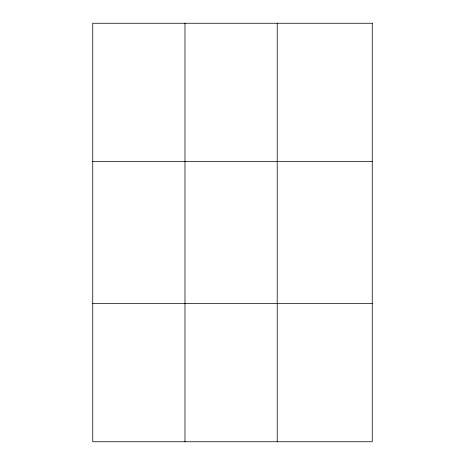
<?xml version="1.0" encoding="UTF-8"?>
<svg xmlns="http://www.w3.org/2000/svg" width="465" height="465" viewBox="0 0 465 465"><rect width="100%" height="100%" fill="white"/><g stroke="black" fill="none" stroke-linecap="round" stroke-linejoin="round"><path stroke-width="0.7" d="M184.983 23.25L184.983 441.75M277.221 23.25L277.221 441.75M92.744 161.355L372.256 161.355M92.744 303.645L372.256 303.645M372.256 23.25L372.256 441.75L92.744 441.75L92.744 23.25L372.256 23.25"/></g></svg>
